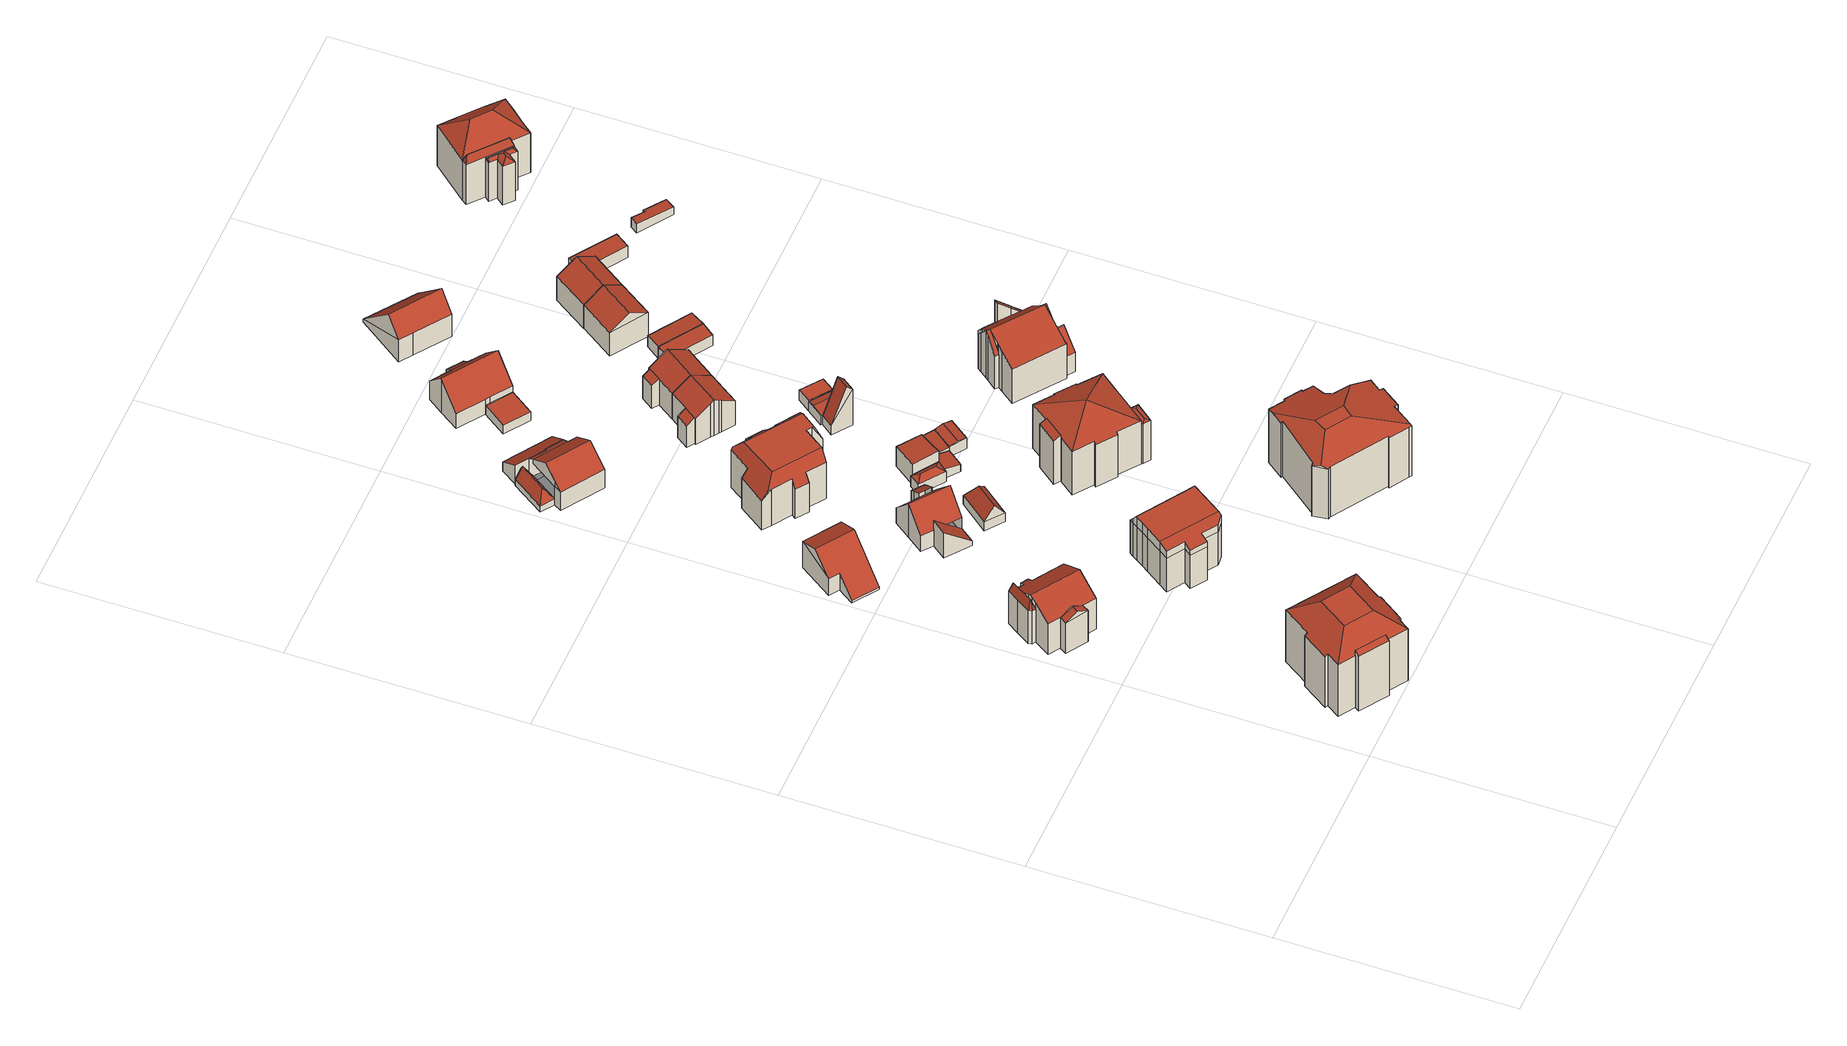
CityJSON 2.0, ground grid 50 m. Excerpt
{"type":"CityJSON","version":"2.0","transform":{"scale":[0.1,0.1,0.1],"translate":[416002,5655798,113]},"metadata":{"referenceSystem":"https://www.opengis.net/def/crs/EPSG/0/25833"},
"CityObjects":{
"building1":{"type":"Building","attributes":{"Gemeindeschluessel":14612000,"Geometrietyp2DReferenz":"3000","function":"31001_9998","roofType":"9999"},"children":["building1-1","building1-2"]},
"building1-1":{"type":"BuildingPart","attributes":{"Dachtyp_tdc":"tdcCutTentRoof","Dachneigung":37.67,"QualitaetDacherkennung":61,"Geometrietyp2DReferenz":"3000","measuredHeight":17.99,"roofType":"9999"},"parents":["building1"],"geometry":[{"type":"MultiSurface","lod":"2","boundaries":[[[0,1,2,3]],[[1,4,5,2]],[[4,6,7,5]],[[8,9,10,11]],[[9,12,13,10]],[[12,14,15,13]],[[14,16,17,15]],[[16,18,19,17]],[[18,20,21,19]],[[20,22,23,21]],[[22,24,25,23]],[[24,26,27,25]],[[26,0,3,27]],[[9,8,6,4,28,29]],[[20,18,16,14,12,9,29,30]],[[22,20,30,31]],[[4,1,0,26,24,22,31,28]],[[31,30,29,28]],[[3,2,5,7,11,10,13,15,17,19,21,23,25,27]]],"semantics":{"surfaces":[{"type":"WallSurface"},{"type":"RoofSurface"},{"type":"GroundSurface"}],"values":[0,0,0,0,0,0,0,0,0,0,0,0,0,1,1,1,1,1,2]}}]},
"building1-2":{"type":"BuildingPart","attributes":{"Dachtyp_tdc":"tdcPolyFlatRoof","Dachneigung":32.11,"QualitaetDacherkennung":43,"Geometrietyp2DReferenz":"3000","measuredHeight":15.78,"roofType":"2100"},"parents":["building1"],"geometry":[{"type":"MultiSurface","lod":"2","boundaries":[[[32,7,6]],[[32,33,34,7]],[[33,35,36,34]],[[35,37,11,36]],[[37,8,11]],[[37,35,33,32]],[[7,34,36,11]]],"semantics":{"surfaces":[{"type":"WallSurface"},{"type":"RoofSurface"},{"type":"GroundSurface"}],"values":[0,0,0,0,0,1,2]}}]},
"building2":{"type":"Building","attributes":{"Gemeindeschluessel":14612000,"Geometrietyp2DReferenz":"3000","function":"31001_9998","roofType":"9999"},"children":["building2-1","building2-2","building2-3"]},
"building2-1":{"type":"BuildingPart","attributes":{"Dachtyp_tdc":"tdcGableRoof","Dachneigung":30.63,"QualitaetDacherkennung":50,"Geometrietyp2DReferenz":"3000","measuredHeight":10,"roofType":"3100"},"parents":["building2"],"geometry":[{"type":"MultiSurface","lod":"2","boundaries":[[[38,39,40,41,42]],[[39,43,44,40]],[[43,45,46,44]],[[43,39,47]],[[38,48,45,49]],[[39,38,49,47]],[[45,43,47,49]],[[41,40,44,46]]],"semantics":{"surfaces":[{"type":"WallSurface"},{"type":"RoofSurface"},{"type":"GroundSurface"}],"values":[0,0,0,0,0,1,1,2]}}]},
"building2-2":{"type":"BuildingPart","attributes":{"Dachtyp_tdc":"tdcGableRoof","Dachneigung":29.8,"QualitaetDacherkennung":77,"Geometrietyp2DReferenz":"3000","measuredHeight":11.65,"roofType":"3100"},"parents":["building2"],"geometry":[{"type":"MultiSurface","lod":"2","boundaries":[[[50,51,52,46,45]],[[51,53,54,52]],[[53,55,56,57,54]],[[58,59,60,61]],[[59,62,63,60]],[[62,64,65,63]],[[64,66,67,65]],[[66,68,69,67]],[[68,70,71,69]],[[70,72,73,71]],[[72,74,75,73]],[[74,42,41,75]],[[72,70,68,66,64,62,59,58,76,77]],[[77,55,53,51,50,48,42,74,72]],[[46,52,54,57,78,61,60,63,65,67,69,71,73,75,41]]],"semantics":{"surfaces":[{"type":"WallSurface"},{"type":"RoofSurface"},{"type":"GroundSurface"}],"values":[0,0,0,0,0,0,0,0,0,0,0,0,1,1,2]}}]},
"building2-3":{"type":"BuildingPart","attributes":{"Dachtyp_tdc":"tdcFreeFormRoof","Dachneigung":74.53,"QualitaetDacherkennung":19,"Geometrietyp2DReferenz":"3000","measuredHeight":11.59,"roofType":"5000"},"parents":["building2"],"geometry":[{"type":"MultiSurface","lod":"2","boundaries":[[[79,80,81,82]],[[80,83,84,81]],[[83,85,58,61,84]],[[56,86,87,57]],[[86,79,82,87]],[[85,83,88]],[[83,80,79,89,88]],[[79,86,90,89]],[[86,56,90]],[[56,91,76,85,88,89,90]],[[82,81,84,61,78,57,87]]],"semantics":{"surfaces":[{"type":"WallSurface"},{"type":"RoofSurface"},{"type":"GroundSurface"}],"values":[0,0,0,0,0,1,1,1,1,1,2]}}]},
"building3":{"type":"Building","attributes":{"Dachtyp_tdc":"tdcFreeFormRoof","Gemeindeschluessel":14612000,"Dachneigung":45.69,"QualitaetDacherkennung":46,"Geometrietyp2DReferenz":"3000","measuredHeight":9.1,"function":"31001_9998","roofType":"5000"},"geometry":[{"type":"Solid","lod":"2","boundaries":[[[[92,93,94,95]],[[93,96,97,94]],[[96,98,99,97]],[[98,100,101,99]],[[100,102,103,101]],[[102,92,95,103]],[[104,96,93,92,102,105]],[[105,100,98,104]],[[102,100,105]],[[98,96,104]],[[95,94,97,99,101,103]]]],"semantics":{"surfaces":[{"type":"WallSurface"},{"type":"RoofSurface"},{"type":"GroundSurface"}],"values":[[0,0,0,0,0,0,1,1,0,0,2]]}}]},
"building4":{"type":"Building","attributes":{"Dachtyp_tdc":"tdcFreeFormRoof","Gemeindeschluessel":14612000,"Dachneigung":0.844,"QualitaetDacherkennung":41,"Geometrietyp2DReferenz":"3000","measuredHeight":12.04,"function":"31001_9998","roofType":"5000"},"geometry":[{"type":"Solid","lod":"2","boundaries":[[[[106,107,108,109]],[[107,110,111,108]],[[110,112,113,111]],[[112,114,115,113]],[[114,116,117,115]],[[116,118,119,117]],[[118,120,121,119]],[[120,122,123,121]],[[122,124,125,123]],[[124,126,127,125]],[[126,128,129,127]],[[128,130,131,129]],[[130,132,133,131]],[[132,106,109,133]],[[116,134,135,136,118]],[[137,138,139,140,141,142,143,144,145]],[[135,146,147,148,143,142,136]],[[106,143,148,107]],[[107,148,147,110]],[[110,147,146,112]],[[112,146,135,134,114]],[[128,137,145,130]],[[130,145,144,132]],[[132,144,143,106]],[[120,141,140,122]],[[118,136,142,141,120]],[[122,140,139,124]],[[124,139,138,126]],[[126,138,137,128]],[[114,134,116]],[[109,108,111,113,115,117,119,121,123,125,127,129,131,133]]]],"semantics":{"surfaces":[{"type":"WallSurface"},{"type":"RoofSurface"},{"type":"GroundSurface"}],"values":[[0,0,0,0,0,0,0,0,0,0,0,0,0,0,1,1,1,0,0,0,0,0,0,0,0,0,0,0,0,0,2]]}}]},
"building5":{"type":"Building","attributes":{"Gemeindeschluessel":14612000,"Geometrietyp2DReferenz":"3000","function":"31001_9998","roofType":"9999"},"children":["building5-1","building5-2","building5-3"]},
"building5-1":{"type":"BuildingPart","attributes":{"Dachtyp_tdc":"tdcGableRoof","Dachneigung":48.78,"QualitaetDacherkennung":62,"Geometrietyp2DReferenz":"3000","measuredHeight":9.17,"roofType":"3100"},"parents":["building5"],"geometry":[{"type":"MultiSurface","lod":"2","boundaries":[[[149,150,151,152]],[[153,154,155,156,157,158,159,160]],[[160,150,149,161,162,153]],[[151,163,164,165,166,167,168,169,170,171,152]],[[153,162,172,171,170]],[[150,160,163,151]],[[160,159,164,163]],[[159,158,165,164]],[[158,157,166,165]],[[156,155,168,167]],[[155,154,169,168]],[[154,153,170,169]]],"semantics":{"surfaces":[{"type":"WallSurface"},{"type":"RoofSurface"},{"type":"GroundSurface"}],"values":[0,1,1,2,0,0,0,0,0,0,0,0]}}]},
"building5-2":{"type":"BuildingPart","attributes":{"Dachtyp_tdc":"tdcPolyFlatRoof","Dachneigung":42.98,"QualitaetDacherkennung":36,"Geometrietyp2DReferenz":"3000","measuredHeight":7.03,"roofType":"2100"},"parents":["building5"],"geometry":[{"type":"MultiSurface","lod":"2","boundaries":[[[172,173,174,171]],[[173,175,176,174]],[[175,177,149,152,176]],[[177,175,173,172,161]],[[171,174,176,152]]],"semantics":{"surfaces":[{"type":"WallSurface"},{"type":"RoofSurface"},{"type":"GroundSurface"}],"values":[0,0,0,1,2]}}]},
"building5-3":{"type":"BuildingPart","attributes":{"Dachtyp_tdc":"tdcPolyFlatRoof","Dachneigung":32.78,"QualitaetDacherkennung":66,"Geometrietyp2DReferenz":"3000","measuredHeight":5.32,"roofType":"2100"},"parents":["building5"],"geometry":[{"type":"MultiSurface","lod":"2","boundaries":[[[178,179,156,167,168]],[[180,166,157]],[[180,181,182,166]],[[181,183,184,182]],[[183,185,186,184]],[[185,178,168,186]],[[185,183,181,180,179,178]],[[168,167,166,182,184,186]]],"semantics":{"surfaces":[{"type":"WallSurface"},{"type":"RoofSurface"},{"type":"GroundSurface"}],"values":[0,0,0,0,0,0,1,2]}}]},
"building6":{"type":"Building","attributes":{"Dachtyp_tdc":"tdcFreeFormRoof","Gemeindeschluessel":14612000,"Dachneigung":55.66,"QualitaetDacherkennung":7,"Geometrietyp2DReferenz":"3000","measuredHeight":5.73,"function":"31001_9998","roofType":"5000"},"geometry":[{"type":"Solid","lod":"2","boundaries":[[[[187,188,189,190]],[[188,191,192,189]],[[191,193,194,192]],[[193,187,190,194]],[[195,196,193,191]],[[195,191,188]],[[196,195,188,187]],[[196,187,193]],[[190,189,192,194]]]],"semantics":{"surfaces":[{"type":"WallSurface"},{"type":"RoofSurface"},{"type":"GroundSurface"}],"values":[[0,0,0,0,1,1,1,0,2]]}}]},
"building7":{"type":"Building","attributes":{"Gemeindeschluessel":14612000,"Geometrietyp2DReferenz":"3000","function":"31001_9998","roofType":"9999"},"children":["building7-1","building7-2","building7-3"]},
"building7-1":{"type":"BuildingPart","attributes":{"Dachtyp_tdc":"tdcGableRoof","Dachneigung":39.82,"QualitaetDacherkennung":71,"Geometrietyp2DReferenz":"3000","measuredHeight":9,"roofType":"3100"},"parents":["building7"],"geometry":[{"type":"MultiSurface","lod":"2","boundaries":[[[197,198,199,200]],[[198,201,202,199]],[[201,203,204,202]],[[201,205,206,207,203]],[[208,209,206,205,210]],[[197,208,210,198]],[[203,211,212,213,204]],[[198,210,205,201]],[[211,207,206,209,214]],[[203,207,211]],[[204,213,215,200,199,202]]],"semantics":{"surfaces":[{"type":"WallSurface"},{"type":"RoofSurface"},{"type":"GroundSurface"}],"values":[0,0,0,1,1,0,0,0,0,0,2]}}]},
"building7-2":{"type":"BuildingPart","attributes":{"Dachtyp_tdc":"tdcPolyFlatRoof","Dachneigung":31.74,"QualitaetDacherkennung":54,"Geometrietyp2DReferenz":"3000","measuredHeight":6.19,"roofType":"2100"},"parents":["building7"],"geometry":[{"type":"MultiSurface","lod":"2","boundaries":[[[216,217,218,219,220]],[[217,221,222,218]],[[221,223,224,222]],[[223,208,197,200,224]],[[223,221,217,216,209,208]],[[200,215,219,218,222,224]]],"semantics":{"surfaces":[{"type":"WallSurface"},{"type":"RoofSurface"},{"type":"GroundSurface"}],"values":[0,0,0,0,1,2]}}]},
"building7-3":{"type":"BuildingPart","attributes":{"Dachtyp_tdc":"tdcFreeFormRoof","Dachneigung":59.29,"QualitaetDacherkennung":15,"Geometrietyp2DReferenz":"3000","measuredHeight":4.3,"roofType":"5000"},"parents":["building7"],"geometry":[{"type":"MultiSurface","lod":"2","boundaries":[[[212,225,226,213]],[[225,227,228,226]],[[227,220,219,228]],[[229,220,227]],[[230,229,227,225]],[[230,225,212]],[[229,230,212,231,220]],[[213,226,228,219,215]]],"semantics":{"surfaces":[{"type":"WallSurface"},{"type":"RoofSurface"},{"type":"GroundSurface"}],"values":[0,0,0,0,1,1,1,2]}}]},
"building8":{"type":"Building","attributes":{"Dachtyp_tdc":"tdcFreeFormRoof","Gemeindeschluessel":14612000,"Dachneigung":0.263,"QualitaetDacherkennung":45,"Geometrietyp2DReferenz":"3000","measuredHeight":12.8,"function":"31001_9998","roofType":"5000"},"geometry":[{"type":"Solid","lod":"2","boundaries":[[[[232,233,234,235]],[[233,236,237,234]],[[236,238,239,237]],[[238,240,241,239]],[[240,242,243,241]],[[242,244,245,243]],[[244,246,247,245]],[[246,248,249,247]],[[248,250,251,249]],[[250,252,253,251]],[[252,254,255,253]],[[254,256,257,255]],[[256,258,259,257]],[[258,260,261,259]],[[260,262,263,261]],[[262,264,265,263]],[[264,266,267,265]],[[266,268,269,267]],[[268,270,271,269]],[[270,272,273,271]],[[272,274,275,273]],[[274,232,235,275]],[[276,277,252,250,248,246,244,242,240,278,279]],[[254,277,276,280,256]],[[268,266,264,281,282,283,274,272,270]],[[279,278,238,236,233,232,283,282]],[[258,280,276,279,282,281,262,260]],[[254,252,277]],[[258,256,280]],[[240,238,278]],[[264,262,281]],[[232,274,283]],[[235,234,237,239,241,243,245,247,249,251,253,255,257,259,261,263,265,267,269,271,273,275]]]],"semantics":{"surfaces":[{"type":"WallSurface"},{"type":"RoofSurface"},{"type":"GroundSurface"}],"values":[[0,0,0,0,0,0,0,0,0,0,0,0,0,0,0,0,0,0,0,0,0,0,1,1,1,1,1,0,0,0,0,0,2]]}}]},
"building9":{"type":"Building","attributes":{"Dachtyp_tdc":"tdcPolyFlatRoof","Gemeindeschluessel":14612000,"Dachneigung":32.17,"QualitaetDacherkennung":78,"Geometrietyp2DReferenz":"3000","measuredHeight":5.13,"function":"31001_9998","roofType":"2100"},"geometry":[{"type":"Solid","lod":"2","boundaries":[[[[216,284,285,286]],[[284,287,288,285]],[[287,289,290,288]],[[289,223,291,290]],[[223,221,292,291]],[[221,217,293,292]],[[217,216,286,293]],[[217,221,223,289,287,284,216]],[[286,285,288,290,291,292,293]]]],"semantics":{"surfaces":[{"type":"WallSurface"},{"type":"RoofSurface"},{"type":"GroundSurface"}],"values":[[0,0,0,0,0,0,0,1,2]]}}]},
"building10":{"type":"Building","attributes":{"Dachtyp_tdc":"tdcFreeFormRoof","Gemeindeschluessel":14612000,"Dachneigung":33.15,"QualitaetDacherkennung":15,"Geometrietyp2DReferenz":"3000","measuredHeight":3.85,"function":"31001_9998","roofType":"5000"},"geometry":[{"type":"Solid","lod":"2","boundaries":[[[[294,295,296,297]],[[295,298,299,296]],[[298,300,301,299]],[[300,302,303,301]],[[302,304,305,303]],[[304,294,297,305]],[[302,300,298,306]],[[307,308,306,298,295]],[[307,295,294]],[[308,307,294,304]],[[306,308,304,302]],[[297,296,299,301,303,305]]]],"semantics":{"surfaces":[{"type":"WallSurface"},{"type":"RoofSurface"},{"type":"GroundSurface"}],"values":[[0,0,0,0,0,0,1,1,1,1,1,2]]}}]},
"building11":{"type":"Building","attributes":{"Dachtyp_tdc":"tdcPolyFlatRoof","Gemeindeschluessel":14612000,"Dachneigung":3.02,"QualitaetDacherkennung":71,"Geometrietyp2DReferenz":"3000","measuredHeight":5.72,"function":"31001_9998","roofType":"2100"},"geometry":[{"type":"Solid","lod":"2","boundaries":[[[[309,310,311,312]],[[310,313,314,311]],[[313,315,316,314]],[[315,317,318,316]],[[317,319,320,318]],[[319,309,312,320]],[[319,317,315,313,310,309]],[[312,311,314,316,318,320]]]],"semantics":{"surfaces":[{"type":"WallSurface"},{"type":"RoofSurface"},{"type":"GroundSurface"}],"values":[[0,0,0,0,0,0,1,2]]}}]},
"building12":{"type":"Building","attributes":{"Dachtyp_tdc":"tdcPolyFlatRoof","Gemeindeschluessel":14612000,"Dachneigung":10.49,"QualitaetDacherkennung":56,"Geometrietyp2DReferenz":"3000","measuredHeight":2.63,"function":"31001_9998","roofType":"2100"},"geometry":[{"type":"Solid","lod":"2","boundaries":[[[[321,322,323,324]],[[322,325,326,323]],[[325,327,328,326]],[[327,329,330,328]],[[329,321,324,330]],[[329,327,325,322,321]],[[324,323,326,328,330]]]],"semantics":{"surfaces":[{"type":"WallSurface"},{"type":"RoofSurface"},{"type":"GroundSurface"}],"values":[[0,0,0,0,0,1,2]]}}]},
"building13":{"type":"Building","attributes":{"Dachtyp_tdc":"tdcPolyFlatRoof","Gemeindeschluessel":14612000,"Dachneigung":3.98,"QualitaetDacherkennung":74,"Geometrietyp2DReferenz":"3000","measuredHeight":2.63,"function":"31001_9998","roofType":"2100"},"geometry":[{"type":"Solid","lod":"2","boundaries":[[[[331,332,333,334]],[[332,335,336,333]],[[335,337,338,336]],[[337,339,340,338]],[[339,341,342,340]],[[341,343,344,342]],[[343,331,334,344]],[[343,341,339,337,335,332,331]],[[334,333,336,338,340,342,344]]]],"semantics":{"surfaces":[{"type":"WallSurface"},{"type":"RoofSurface"},{"type":"GroundSurface"}],"values":[[0,0,0,0,0,0,0,1,2]]}}]},
"building14":{"type":"Building","attributes":{"Gemeindeschluessel":14612000,"Dachtyp_tdc":"tdcFreeFormRoof","Dachneigung":15.83,"QualitaetDacherkennung":29,"Geometrietyp2DReferenz":"3000","measuredHeight":17.44,"function":"31001_9998","roofType":"5000"},"geometry":[{"type":"Solid","lod":"2","boundaries":[[[[345,346,347,348]],[[346,349,350,347]],[[349,351,352,350]],[[351,353,354,352]],[[353,355,356,354]],[[355,357,358,356]],[[357,359,360,358]],[[359,361,362,360]],[[361,363,364,362]],[[363,365,366,364]],[[365,367,368,366]],[[367,369,370,368]],[[369,371,372,370]],[[371,373,374,372]],[[373,375,376,374]],[[375,377,378,376]],[[377,379,380,378]],[[379,381,382,380]],[[381,383,384,382]],[[383,385,386,384]],[[385,387,388,386]],[[387,389,390,388]],[[389,345,348,390]],[[391,392,367,365,363,361,359,357,355,353,393,394]],[[371,369,392,391,395,396,377,375,373]],[[381,379,396,395,397,398,389,387,385,383]],[[394,393,351,349,346,345,398,397]],[[395,391,394,397]],[[345,389,398]],[[353,351,393]],[[369,367,392]],[[379,377,396]],[[348,347,350,352,354,356,358,360,362,364,366,368,370,372,374,376,378,380,382,384,386,388,390]]]],"semantics":{"surfaces":[{"type":"WallSurface"},{"type":"RoofSurface"},{"type":"GroundSurface"}],"values":[[0,0,0,0,0,0,0,0,0,0,0,0,0,0,0,0,0,0,0,0,0,0,0,1,1,1,1,1,0,0,0,0,2]]}}]},
"building15":{"type":"Building","attributes":{"Gemeindeschluessel":14612000,"Geometrietyp2DReferenz":"3000","function":"31001_9998","roofType":"9999"},"children":["building15-1","building15-2","building15-3"]},
"building15-1":{"type":"BuildingPart","attributes":{"Dachtyp_tdc":"tdcTentRoof","Dachneigung":25.86,"QualitaetDacherkennung":74,"Geometrietyp2DReferenz":"3000","measuredHeight":15.49,"roofType":"3500"},"parents":["building15"],"geometry":[{"type":"MultiSurface","lod":"2","boundaries":[[[399,400,401,402]],[[400,403,404,401]],[[403,405,406,404]],[[405,407,408,406]],[[407,409,410,408]],[[409,411,412,410]],[[411,413,414,415,412]],[[416,417,418,419,420]],[[417,421,422,418]],[[421,423,424,422]],[[423,425,426,424]],[[425,427,428,426]],[[427,429,430,428]],[[429,431,432,430]],[[411,409,407,405,403,400,433]],[[416,413,411,433]],[[427,425,423,421,417,416,433]],[[400,399,431,429,427,433]],[[402,401,404,406,408,410,412,415,434,419,418,422,424,426,428,430,432]]],"semantics":{"surfaces":[{"type":"WallSurface"},{"type":"RoofSurface"},{"type":"GroundSurface"}],"values":[0,0,0,0,0,0,0,0,0,0,0,0,0,0,1,1,1,1,2]}}]},
"building15-2":{"type":"BuildingPart","attributes":{"Dachtyp_tdc":"tdcFreeFormRoof","Dachneigung":15.89,"QualitaetDacherkennung":29,"Geometrietyp2DReferenz":"3000","measuredHeight":11.3,"roofType":"5000"},"parents":["building15"],"geometry":[{"type":"MultiSurface","lod":"2","boundaries":[[[414,435,436,415]],[[435,437,438,436]],[[437,439,440,438]],[[439,441,442,440]],[[441,443,444,442]],[[443,420,419,444]],[[443,441,445]],[[441,439,446,445]],[[439,437,446]],[[437,435,414,447]],[[437,447,420,443,445,446]],[[415,436,438,440,442,444,419,434]]],"semantics":{"surfaces":[{"type":"WallSurface"},{"type":"RoofSurface"},{"type":"GroundSurface"}],"values":[0,0,0,0,0,0,1,1,1,1,1,2]}}]},
"building15-3":{"type":"BuildingPart","attributes":{"Dachtyp_tdc":"tdcPolyFlatRoof","Dachneigung":26.62,"QualitaetDacherkennung":45,"Geometrietyp2DReferenz":"3000","measuredHeight":12.8,"roofType":"2100"},"parents":["building15"],"geometry":[{"type":"MultiSurface","lod":"2","boundaries":[[[448,449,402,450]],[[449,399,402]],[[451,452,453,432,431]],[[452,448,450,453]],[[452,451,449,448]],[[450,402,432,453]]],"semantics":{"surfaces":[{"type":"WallSurface"},{"type":"RoofSurface"},{"type":"GroundSurface"}],"values":[0,0,0,0,1,2]}}]},
"building16":{"type":"Building","attributes":{"Dachtyp_tdc":"tdcPolyFlatRoof","Gemeindeschluessel":14612000,"Dachneigung":0,"QualitaetDacherkennung":39,"Geometrietyp2DReferenz":"3000","measuredHeight":2.33,"function":"31001_9998","roofType":"1000"},"geometry":[{"type":"Solid","lod":"2","boundaries":[[[[454,455,456,457]],[[455,458,459,456]],[[458,460,461,459]],[[460,462,463,461]],[[462,454,457,463]],[[462,460,458,455,454]],[[457,456,459,461,463]]]],"semantics":{"surfaces":[{"type":"WallSurface"},{"type":"RoofSurface"},{"type":"GroundSurface"}],"values":[[0,0,0,0,0,1,2]]}}]},
"building17":{"type":"Building","attributes":{"Dachtyp_tdc":"tdcFreeFormRoof","Gemeindeschluessel":14612000,"Dachneigung":12.07,"QualitaetDacherkennung":80,"Geometrietyp2DReferenz":"3000","measuredHeight":3.21,"function":"31001_9998","roofType":"5000"},"geometry":[{"type":"Solid","lod":"2","boundaries":[[[[464,465,466,467]],[[465,468,344,466]],[[468,469,342,344]],[[469,470,340,342]],[[470,464,467,340]],[[465,464,471,472]],[[471,470,469,468,472]],[[468,465,472]],[[464,470,471]],[[467,466,344,342,340]]]],"semantics":{"surfaces":[{"type":"WallSurface"},{"type":"RoofSurface"},{"type":"GroundSurface"}],"values":[[0,0,0,0,0,1,1,0,0,2]]}}]},
"building18":{"type":"Building","attributes":{"Gemeindeschluessel":14612000,"Geometrietyp2DReferenz":"3000","function":"31001_9998","roofType":"9999"},"children":["building18-1","building18-2"]},
"building18-1":{"type":"BuildingPart","attributes":{"Dachtyp_tdc":"tdcGableRoof","Dachneigung":32.43,"QualitaetDacherkennung":74,"Geometrietyp2DReferenz":"3000","measuredHeight":9.81,"roofType":"3100"},"parents":["building18"],"geometry":[{"type":"MultiSurface","lod":"2","boundaries":[[[473,474,475,476]],[[474,477,478,475]],[[477,479,480,478]],[[479,481,482,480]],[[483,484,485,486]],[[481,483,486,482]],[[484,487,488,485]],[[487,489,490,488]],[[489,491,492,490]],[[491,493,494,492]],[[487,484,483,481,479,477]],[[477,474,473,493,491,489,487]],[[494,476,475,478,480,482,486,485,488,490,492]]],"semantics":{"surfaces":[{"type":"WallSurface"},{"type":"RoofSurface"},{"type":"GroundSurface"}],"values":[0,0,0,0,0,0,0,0,0,0,1,1,2]}}]},
"building18-2":{"type":"BuildingPart","attributes":{"Dachtyp_tdc":"tdcPolyFlatRoof","Dachneigung":33.68,"QualitaetDacherkennung":36,"Geometrietyp2DReferenz":"3000","measuredHeight":7.14,"roofType":"2100"},"parents":["building18"],"geometry":[{"type":"MultiSurface","lod":"2","boundaries":[[[495,496,494,493]],[[495,497,498,496]],[[497,473,476,498]],[[473,497,495,493]],[[494,496,498,476]]],"semantics":{"surfaces":[{"type":"WallSurface"},{"type":"RoofSurface"},{"type":"GroundSurface"}],"values":[0,0,0,1,2]}}]},
"building19":{"type":"Building","attributes":{"Dachtyp_tdc":"tdcGableRoof","Gemeindeschluessel":14612000,"Dachneigung":69.19,"QualitaetDacherkennung":5,"Geometrietyp2DReferenz":"3000","measuredHeight":11.4,"function":"31001_9998","roofType":"3100"},"geometry":[{"type":"Solid","lod":"2","boundaries":[[[[499,500,501,502]],[[500,503,504,501]],[[503,505,506,504]],[[505,499,502,506]],[[503,500,507]],[[499,505,508]],[[500,499,508,507]],[[505,503,507,508]],[[502,501,504,506]]]],"semantics":{"surfaces":[{"type":"WallSurface"},{"type":"RoofSurface"},{"type":"GroundSurface"}],"values":[[0,0,0,0,0,0,1,1,2]]}}]},
"building20":{"type":"Building","attributes":{"Gemeindeschluessel":14612000,"Geometrietyp2DReferenz":"3000","function":"31001_9998","roofType":"9999"},"children":["building20-1","building20-2"]},
"building20-1":{"type":"BuildingPart","attributes":{"Dachtyp_tdc":"tdcPolyFlatRoof","Dachneigung":39.16,"QualitaetDacherkennung":31,"Geometrietyp2DReferenz":"3000","measuredHeight":5.04,"roofType":"2100"},"parents":["building20"],"geometry":[{"type":"MultiSurface","lod":"2","boundaries":[[[509,510,511,512]],[[510,513,514,511]],[[513,515,516,514]],[[515,513,510,509]],[[512,511,514,516]]],"semantics":{"surfaces":[{"type":"WallSurface"},{"type":"RoofSurface"},{"type":"GroundSurface"}],"values":[0,0,0,1,2]}}]},
"building20-2":{"type":"BuildingPart","attributes":{"Dachtyp_tdc":"tdcGableRoof","Dachneigung":47.38,"QualitaetDacherkennung":80,"Geometrietyp2DReferenz":"3000","measuredHeight":9.39,"roofType":"3100"},"parents":["building20"],"geometry":[{"type":"MultiSurface","lod":"2","boundaries":[[[517,518,519,520]],[[518,521,512,519]],[[521,509,512]],[[515,522,523,516]],[[522,524,525,523]],[[524,526,527,525]],[[526,528,529,527]],[[528,530,531,529]],[[524,522,515,509,521,518,517]],[[517,532,530,528,526,524]],[[531,533,520,519,512,516,523,525,527,529]],[[530,532,533,531]],[[532,517,520,533]]],"semantics":{"surfaces":[{"type":"WallSurface"},{"type":"RoofSurface"},{"type":"GroundSurface"}],"values":[0,0,0,0,0,0,0,0,1,1,2,0,0]}}]},
"building21":{"type":"Building","attributes":{"Dachtyp_tdc":"tdcFreeFormRoof","Gemeindeschluessel":14612000,"Dachneigung":10.96,"QualitaetDacherkennung":30,"Geometrietyp2DReferenz":"3000","measuredHeight":3.16,"function":"31001_9998","roofType":"5000"},"geometry":[{"type":"Solid","lod":"2","boundaries":[[[[534,535,536,537]],[[535,538,539,536]],[[538,540,541,539]],[[540,542,543,541]],[[542,544,545,543]],[[544,534,537,545]],[[546,538,535,547]],[[542,540,546,547,534,544]],[[540,538,546]],[[535,534,547]],[[537,536,539,541,543,545]]]],"semantics":{"surfaces":[{"type":"WallSurface"},{"type":"RoofSurface"},{"type":"GroundSurface"}],"values":[[0,0,0,0,0,0,1,1,0,0,2]]}}]},
"building22":{"type":"Building","attributes":{"Gemeindeschluessel":14612000,"Geometrietyp2DReferenz":"3000","function":"31001_9998","roofType":"9999"},"children":["building22-1","building22-2"]},
"building22-1":{"type":"BuildingPart","attributes":{"Dachtyp_tdc":"tdcGableRoof","Dachneigung":32.5,"QualitaetDacherkennung":80,"Geometrietyp2DReferenz":"3000","measuredHeight":9.79,"roofType":"3100"},"parents":["building22"],"geometry":[{"type":"MultiSurface","lod":"2","boundaries":[[[477,474,475,478]],[[474,548,549,475]],[[550,551,552,553]],[[551,554,555,552]],[[554,556,557,555]],[[556,558,480,557]],[[558,477,478,480]],[[554,551,550,548,474,477]],[[477,558,556,554]],[[478,475,549,553,552,555,557,480]]],"semantics":{"surfaces":[{"type":"WallSurface"},{"type":"RoofSurface"},{"type":"GroundSurface"}],"values":[0,0,0,0,0,0,0,1,1,2]}}]},
"building22-2":{"type":"BuildingPart","attributes":{"Dachtyp_tdc":"tdcPolyFlatRoof","Dachneigung":31.96,"QualitaetDacherkennung":49,"Geometrietyp2DReferenz":"3000","measuredHeight":7.19,"roofType":"2100"},"parents":["building22"],"geometry":[{"type":"MultiSurface","lod":"2","boundaries":[[[559,560,561,549,548]],[[560,562,563,561]],[[562,564,553,563]],[[564,550,553]],[[564,562,560,559]],[[549,561,563,553]]],"semantics":{"surfaces":[{"type":"WallSurface"},{"type":"RoofSurface"},{"type":"GroundSurface"}],"values":[0,0,0,0,1,2]}}]},
"building23":{"type":"Building","attributes":{"Dachtyp_tdc":"tdcPolyFlatRoof","Gemeindeschluessel":14612000,"Dachneigung":2.69,"QualitaetDacherkennung":54,"Geometrietyp2DReferenz":"3000","measuredHeight":2.95,"function":"31001_9998","roofType":"2100"},"geometry":[{"type":"Solid","lod":"2","boundaries":[[[[565,566,567,536]],[[566,568,569,567]],[[568,570,539,569]],[[570,565,536,539]],[[570,568,566,565]],[[536,567,569,539]]]],"semantics":{"surfaces":[{"type":"WallSurface"},{"type":"RoofSurface"},{"type":"GroundSurface"}],"values":[[0,0,0,0,1,2]]}}]},
"building24":{"type":"Building","attributes":{"Dachtyp_tdc":"tdcPolyFlatRoof","Gemeindeschluessel":14612000,"Dachneigung":7.26,"QualitaetDacherkennung":67,"Geometrietyp2DReferenz":"3000","measuredHeight":3.32,"function":"31001_9998","roofType":"2100"},"geometry":[{"type":"Solid","lod":"2","boundaries":[[[[571,572,573,574]],[[572,575,576,573]],[[575,577,578,576]],[[577,571,574,578]],[[577,575,572,571]],[[574,573,576,578]]]],"semantics":{"surfaces":[{"type":"WallSurface"},{"type":"RoofSurface"},{"type":"GroundSurface"}],"values":[[0,0,0,0,1,2]]}}]},
"building25":{"type":"Building","attributes":{"Dachtyp_tdc":"tdcFreeFormRoof","Gemeindeschluessel":14612000,"Dachneigung":46.99,"QualitaetDacherkennung":50,"Geometrietyp2DReferenz":"3000","measuredHeight":10.02,"function":"31001_9998","roofType":"5000"},"geometry":[{"type":"Solid","lod":"2","boundaries":[[[[579,580,581,582]],[[580,583,584,581]],[[583,585,586,584]],[[585,587,588,586]],[[587,589,590,588]],[[589,579,582,590]],[[583,580,591,592,585]],[[579,589,587,592,591]],[[580,579,591]],[[587,585,592]],[[582,581,584,586,588,590]]]],"semantics":{"surfaces":[{"type":"WallSurface"},{"type":"RoofSurface"},{"type":"GroundSurface"}],"values":[[0,0,0,0,0,0,1,1,0,0,2]]}}]},
"building26":{"type":"Building","attributes":{"Gemeindeschluessel":14612000,"Geometrietyp2DReferenz":"3000","function":"31001_9998","roofType":"9999"},"children":["building26-1","building26-2","building26-3","building26-4"]},
"building26-1":{"type":"BuildingPart","attributes":{"Dachtyp_tdc":"tdcGableRoof","Dachneigung":24.55,"QualitaetDacherkennung":19,"Geometrietyp2DReferenz":"3000","measuredHeight":13.04,"roofType":"3100"},"parents":["building26"],"geometry":[{"type":"MultiSurface","lod":"2","boundaries":[[[593,594,595,596]],[[597,598,599,600,601]],[[598,602,603,599]],[[602,604,605,603]],[[604,606,607,608,605]],[[609,610,611,612,613]],[[610,593,596,611]],[[614,615,606,604,602,598,597,616]],[[616,617,618,619,620,621,594,593,610,609,622,623,614]],[[596,595,624,625,626,600,599,603,605,608,627,628,612,611]]],"semantics":{"surfaces":[{"type":"WallSurface"},{"type":"RoofSurface"},{"type":"GroundSurface"}],"values":[0,0,0,0,0,0,0,1,1,2]}}]},
"building26-2":{"type":"BuildingPart","attributes":{"Dachtyp_tdc":"tdcGableRoof","Dachneigung":51.85,"QualitaetDacherkennung":36,"Geometrietyp2DReferenz":"3000","measuredHeight":13.08,"roofType":"3100"},"parents":["building26"],"geometry":[{"type":"MultiSurface","lod":"2","boundaries":[[[607,629,630,608]],[[629,631,632,630]],[[631,633,634,632]],[[633,635,636,634]],[[635,637,638,636]],[[637,613,612,638]],[[633,631,629,607,639,614]],[[614,622,613,637,635,633]],[[612,628,627,608,630,632,634,636,638]]],"semantics":{"surfaces":[{"type":"WallSurface"},{"type":"RoofSurface"},{"type":"GroundSurface"}],"values":[0,0,0,0,0,0,1,1,2]}}]},
"building26-3":{"type":"BuildingPart","attributes":{"Dachtyp_tdc":"tdcPolyFlatRoof","Dachneigung":45.49,"QualitaetDacherkennung":14,"Geometrietyp2DReferenz":"3000","measuredHeight":14,"roofType":"2100"},"parents":["building26"],"geometry":[{"type":"MultiSurface","lod":"2","boundaries":[[[640,641,642,595,594]],[[641,643,644,642]],[[643,645,646,644]],[[645,647,648,646]],[[647,649,624,648]],[[647,645,643,641,640,621,649]],[[595,642,644,646,648,624]]],"semantics":{"surfaces":[{"type":"WallSurface"},{"type":"RoofSurface"},{"type":"GroundSurface"}],"values":[0,0,0,0,0,1,2]}}]},
"building26-4":{"type":"BuildingPart","attributes":{"Dachtyp_tdc":"tdcFreeFormRoof","Dachneigung":42.86,"QualitaetDacherkennung":23,"Geometrietyp2DReferenz":"3000","measuredHeight":12.6,"roofType":"5000"},"parents":["building26"],"geometry":[{"type":"MultiSurface","lod":"2","boundaries":[[[650,651,652,653]],[[651,601,600,652]],[[654,655,656,624]],[[655,657,658,656]],[[657,659,660,658]],[[659,661,662,660]],[[661,663,664,662]],[[663,665,666,664]],[[665,650,653,666]],[[663,661,659,657,655,654,655,619,667]],[[667,617,668,601,651,650,665,663]],[[653,652,600,626,625,656,624,656,658,660,662,664,666]]],"semantics":{"surfaces":[{"type":"WallSurface"},{"type":"RoofSurface"},{"type":"GroundSurface"}],"values":[0,0,0,0,0,0,0,0,0,1,1,2]}}]},
"building27":{"type":"Building","attributes":{"Dachtyp_tdc":"tdcPolyFlatRoof","Gemeindeschluessel":14612000,"Dachneigung":5.89,"QualitaetDacherkennung":72,"Geometrietyp2DReferenz":"3000","measuredHeight":3.3,"function":"31001_9998","roofType":"2100"},"geometry":[{"type":"Solid","lod":"2","boundaries":[[[[669,575,576,670]],[[575,572,573,576]],[[572,671,672,573]],[[671,669,670,672]],[[671,572,575,669]],[[670,576,573,672]]]],"semantics":{"surfaces":[{"type":"WallSurface"},{"type":"RoofSurface"},{"type":"GroundSurface"}],"values":[[0,0,0,0,1,2]]}}]},
"building28":{"type":"Building","attributes":{"Dachtyp_tdc":"tdcGableRoof","Gemeindeschluessel":14612000,"Dachneigung":31.63,"QualitaetDacherkennung":67,"Geometrietyp2DReferenz":"3000","measuredHeight":9.18,"function":"31001_9998","roofType":"3100"},"geometry":[{"type":"Solid","lod":"2","boundaries":[[[[673,674,675,676]],[[674,677,678,675]],[[677,679,680,678]],[[679,673,676,680]],[[677,674,681]],[[673,679,682]],[[674,673,682,681]],[[679,677,681,682]],[[676,675,678,680]]]],"semantics":{"surfaces":[{"type":"WallSurface"},{"type":"RoofSurface"},{"type":"GroundSurface"}],"values":[[0,0,0,0,0,0,1,1,2]]}}]},
"building29":{"type":"Building","attributes":{"Dachtyp_tdc":"tdcGableRoof","Gemeindeschluessel":14612000,"Dachneigung":30.92,"QualitaetDacherkennung":68,"Geometrietyp2DReferenz":"3000","measuredHeight":9.25,"function":"31001_9998","roofType":"3100"},"geometry":[{"type":"Solid","lod":"2","boundaries":[[[[679,683,684,685]],[[683,686,687,684]],[[686,673,688,687]],[[673,679,685,688]],[[686,683,689]],[[679,673,690]],[[683,679,690,689]],[[673,686,689,690]],[[685,684,687,688]]]],"semantics":{"surfaces":[{"type":"WallSurface"},{"type":"RoofSurface"},{"type":"GroundSurface"}],"values":[[0,0,0,0,0,0,1,1,2]]}}]},
"building30":{"type":"Building","attributes":{"Dachtyp_tdc":"tdcPolyFlatRoof","Gemeindeschluessel":14612000,"Dachneigung":3.59,"QualitaetDacherkennung":75,"Geometrietyp2DReferenz":"3000","measuredHeight":3.26,"function":"31001_9998","roofType":"2100"},"geometry":[{"type":"Solid","lod":"2","boundaries":[[[[691,692,693,694]],[[692,695,696,693]],[[695,697,698,696]],[[697,691,694,698]],[[697,695,692,691]],[[694,693,696,698]]]],"semantics":{"surfaces":[{"type":"WallSurface"},{"type":"RoofSurface"},{"type":"GroundSurface"}],"values":[[0,0,0,0,1,2]]}}]},
"building31":{"type":"Building","attributes":{"Dachtyp_tdc":"tdcPolyFlatRoof","Gemeindeschluessel":14612000,"Dachneigung":3.54,"QualitaetDacherkennung":63,"Geometrietyp2DReferenz":"3000","measuredHeight":2.61,"function":"31001_9998","roofType":"2100"},"geometry":[{"type":"Solid","lod":"2","boundaries":[[[[699,700,701,702]],[[700,703,704,701]],[[703,705,706,704]],[[705,707,708,706]],[[707,709,710,708]],[[709,699,702,710]],[[709,707,705,703,700,699]],[[702,701,704,706,708,710]]]],"semantics":{"surfaces":[{"type":"WallSurface"},{"type":"RoofSurface"},{"type":"GroundSurface"}],"values":[[0,0,0,0,0,0,1,2]]}}]},
"building32":{"type":"Building","attributes":{"Gemeindeschluessel":14612000,"Geometrietyp2DReferenz":"3000","function":"31001_9998","roofType":"9999"},"children":["building32-1","building32-2","building32-3","building32-4"]},
"building32-1":{"type":"BuildingPart","attributes":{"Dachtyp_tdc":"tdcHipRoof","Dachneigung":38.18,"QualitaetDacherkennung":59,"Geometrietyp2DReferenz":"3000","measuredHeight":15.01,"roofType":"3200"},"parents":["building32"],"geometry":[{"type":"MultiSurface","lod":"2","boundaries":[[[711,712,713,714]],[[712,715,716,717,713]],[[718,719,720]],[[718,721,722,719]],[[721,723,724,722]],[[723,725,726,724]],[[725,727,728,726]],[[727,729,730,728]],[[727,725,723,721,731]],[[712,711,732]],[[721,718,715,712,732,731]],[[711,729,727,731,732]],[[713,717,719,722,724,726,728,730,714]]],"semantics":{"surfaces":[{"type":"WallSurface"},{"type":"RoofSurface"},{"type":"GroundSurface"}],"values":[0,0,0,0,0,0,0,0,1,1,1,1,2]}}]},
"building32-2":{"type":"BuildingPart","attributes":{"Dachtyp_tdc":"tdcFreeFormRoof","Dachneigung":34.67,"QualitaetDacherkennung":18,"Geometrietyp2DReferenz":"3000","measuredHeight":11.62,"roofType":"5000"},"parents":["building32"],"geometry":[{"type":"MultiSurface","lod":"2","boundaries":[[[733,734,735,736]],[[734,737,738,735]],[[737,739,740,738]],[[739,741,742,740]],[[743,744,745,746]],[[744,747,748,745]],[[747,749,750,748]],[[749,733,736,750]],[[747,744,751,752]],[[744,743,751]],[[743,741,753,754,755,752,751]],[[741,739,753]],[[739,737,754,753]],[[737,734,756,755,754]],[[734,733,756]],[[733,749,747,752,755,756]],[[736,735,738,740,742,746,745,748,750]]],"semantics":{"surfaces":[{"type":"WallSurface"},{"type":"RoofSurface"},{"type":"GroundSurface"}],"values":[0,0,0,0,0,0,0,0,1,1,1,1,1,1,1,1,2]}}]},
"building32-3":{"type":"BuildingPart","attributes":{"Dachtyp_tdc":"tdcPolyFlatRoof","Dachneigung":0,"QualitaetDacherkennung":0,"Geometrietyp2DReferenz":"3000","measuredHeight":3.27,"roofType":"9999"},"parents":["building32"],"geometry":[{"type":"MultiSurface","lod":"2","boundaries":[[[720,757,758,759,760,716]],[[716,760,761,717]],[[760,759,762,761]],[[759,758,763,762]],[[758,757,764,763]],[[757,720,719,764]],[[717,761,762,763,764,719]],[[717,719,720,716]]],"semantics":{"surfaces":[{"type":"RoofSurface"},{"type":"WallSurface"},{"type":"GroundSurface"},{"type":"ClosureSurface","isClosure":"1","QuelleClosure":"LoD1Solid"}],"values":[0,1,1,1,1,1,2,3]}}]},
"building32-4":{"type":"BuildingPart","attributes":{"Dachtyp_tdc":"tdcFreeFormRoof","Dachneigung":70.65,"QualitaetDacherkennung":34,"Geometrietyp2DReferenz":"3000","measuredHeight":12.91,"roofType":"5000"},"parents":["building32"],"geometry":[{"type":"MultiSurface","lod":"2","boundaries":[[[765,766,743,746,730,729]],[[767,768,769,742,741]],[[768,770,711,714,769]],[[766,765,771]],[[765,770,772,771]],[[770,768,772]],[[768,767,766,771,772]],[[714,730,746,742,769]]],"semantics":{"surfaces":[{"type":"WallSurface"},{"type":"RoofSurface"},{"type":"GroundSurface"}],"values":[0,0,0,1,1,1,1,2]}}]}
},
"vertices":[
[228,26,151],[223,30,156],[223,30,13],[228,26,13],[204,2,156],[204,2,13],[161,30,156],[161,30,13],[103,69,156],[70,91,156],[70,91,13],[103,69,13],[89,119,156],[89,119,13],[83,122,151],[83,122,13],[120,178,151],[120,178,13],[126,175,156],[126,175,13],[165,234,156],[165,234,13],[300,144,156],[300,144,13],[261,85,156],[261,85,13],[266,82,151],[266,82,13],[193,67,193],[136,104,193],[178,168,193],[235,131,193],
[161,30,171],[155,21,164],[155,21,13],[97,60,164],[97,60,13],[103,69,171],
[90,615,94],[81,601,94],[81,601,8],[90,615,8],[90,615,93],[37,629,92],[37,629,8],[46,643,92],[46,643,8],[60,614,108],[63,633,93],[69,628,108],
[46,643,93],[47,643,93],[47,643,8],[23,659,93],[23,659,8],[44,692,116],[44,692,99],[44,692,8],[80,750,95],[81,749,95],[81,749,8],[80,750,8],[99,737,95],[99,737,8],[105,747,88],[105,747,8],[120,737,88],[120,737,8],[114,727,95],[114,727,8],[175,687,95],[175,687,8],[147,644,125],[147,644,8],[116,598,93],[116,598,8],[76,743,99],[52,706,125],[52,706,8],
[35,704,99],[53,732,99],[53,732,8],[35,704,8],[69,757,99],[69,757,8],[80,750,99],[37,697,99],[37,697,8],[71,748,123],[42,703,124],[42,701,120],[52,706,99],
[6,1050,18],[29,1083,59],[29,1083,13],[6,1050,13],[8,1097,59],[8,1097,13],[57,1169,86],[57,1169,13],[130,1119,86],[130,1119,13],[58,1014,18],[58,1014,13],[32,1133,104],[105,1083,104],
[265,528,102],[287,561,102],[287,561,10],[265,528,10],[297,575,102],[297,575,10],[306,590,102],[306,590,10],[313,601,102],[313,601,10],[319,609,102],[319,609,10],[431,535,102],[431,535,10],[372,446,102],[372,446,10],[351,443,102],[351,443,10],[319,465,102],[319,465,10],[308,449,102],[308,449,10],[276,471,102],[276,471,10],[287,486,102],[287,486,10],[252,509,102],[252,509,10],[313,601,116],[308,592,130],[420,518,130],[276,471,115],[308,449,115],[319,465,122],[351,443,122],[372,446,126],[377,453,129],[265,528,129],[252,509,122],[287,486,122],[306,590,130],[297,575,130],[287,561,130],
[199,959,56],[176,977,57],[176,977,13],[199,959,13],[275,956,105],[302,992,54],[293,1000,53],[292,999,54],[268,1017,54],[248,1031,54],[228,1046,55],[202,1011,105],[222,942,56],[249,922,56],[202,1011,13],[228,1046,13],[248,1031,13],[268,1017,13],[292,999,13],[293,1000,13],[302,992,13],[275,956,13],[249,922,13],[249,922,25],
[226,892,25],[226,892,13],[177,930,83],[177,930,13],[199,959,83],
[293,1000,65],[292,999,66],[268,1017,66],[278,1030,56],[278,1030,13],[284,1038,49],[284,1038,13],[308,1020,49],[308,1020,13],
[273,886,33],[322,948,33],[322,948,9],[273,886,9],[358,919,33],[358,919,9],[309,858,33],[309,858,9],[327,917,67],[291,872,67],
[145,1677,62],[162,1666,62],[162,1666,11],[145,1677,11],[113,1591,62],[113,1591,11],[28,1647,62],[28,1647,11],[139,1630,101],[54,1687,101],[38,1663,78],[145,1677,73],[78,1722,73],[162,1666,73],[38,1663,62],[38,1663,27],[38,1663,11],[78,1722,62],[78,1722,11],
[84,1732,66],[117,1710,66],[117,1710,11],[84,1732,11],[84,1732,27],[120,1714,63],[120,1714,11],[155,1691,63],[155,1691,11],
[11,1681,27],[11,1681,11],[57,1750,27],[57,1750,11],[71,1741,54],[34,1686,54],[78,1722,27],
[120,1276,91],[159,1332,94],[159,1332,11],[120,1276,11],[170,1324,113],[170,1324,11],[201,1370,115],[201,1370,11],[219,1357,121],[219,1357,11],[240,1343,121],[240,1343,11],[252,1360,98],[252,1360,11],[284,1338,97],[284,1338,11],[272,1321,121],[272,1321,11],[289,1309,121],[289,1309,11],[296,1319,107],[296,1319,11],[348,1283,97],[348,1283,11],[308,1226,94],[308,1226,11],[289,1240,139],[289,1240,11],[278,1248,139],[278,1248,11],[258,1219,139],[258,1219,11],[240,1193,111],[240,1193,11],[202,1219,111],[202,1219,11],[196,1210,91],[196,1210,11],[171,1228,91],[171,1228,11],[177,1237,111],[177,1237,11],[138,1263,111],[138,1263,11],[316,1270,140],[344,1286,107],[204,1368,121],[206,1346,140],[292,1237,139],[249,1205,139],[156,1269,139],[132,1268,111],
[57,1750,66],[57,1750,15],[84,1732,15],[80,1784,40],[80,1784,15],[175,1721,40],[175,1721,15],[155,1691,15],[120,1714,15],[117,1710,15],
[326,1056,40],[331,1053,40],[331,1053,11],[326,1056,11],[380,1020,40],[380,1020,11],[368,1006,40],[368,1006,11],[362,998,40],[362,998,11],[311,1035,40],[311,1035,11],[359,1017,49],[328,1048,44],[330,1038,49],
[380,1020,69],[331,1053,69],[331,1053,12],[380,1020,12],[364,1100,66],[364,1100,12],[409,1068,66],[409,1068,12],[411,1067,66],[411,1067,12],[392,1039,68],[392,1039,12],
[368,1006,36],[380,1020,35],[380,1020,9],[368,1006,9],[392,1039,36],[392,1039,9],[423,1016,29],[423,1016,9],[398,983,29],[398,983,9],
[392,1039,35],[411,1067,35],[411,1067,11],[392,1039,11],[409,1068,35],[409,1068,11],[421,1084,35],[421,1084,11],[455,1058,38],[455,1058,11],[444,1043,38],[444,1043,11],[423,1016,38],[423,1016,11],
[531,325,151],[536,325,153],[536,325,12],[531,325,12],[605,413,164],[605,413,12],[602,414,162],[602,414,12],[629,450,160],[629,450,12],[661,429,160],[661,429,12],[664,433,159],[664,433,12],[698,411,159],[698,411,12],[695,407,160],[695,407,12],[715,394,160],[715,394,12],[696,365,170],[696,365,12],[698,347,174],[698,347,12],[769,299,159],[769,299,12],[753,275,157],[753,275,12],[761,270,155],[761,270,12],[734,230,152],[734,230,12],[726,235,155],[726,235,12],[695,187,150],[695,187,12],[690,190,150],[690,190,12],[651,215,150],[651,215,12],[653,218,152],[653,218,12],[541,291,151],[541,291,12],[535,292,150],[535,292,12],[667,314,186],[730,325,174],[619,437,165],[611,350,186],[647,289,186],[697,191,153],[595,323,186],[533,307,157],
[474,839,131],[503,878,131],[503,878,10],[474,839,10],[541,849,131],[541,849,10],[544,852,129],[544,852,10],[583,822,129],[583,822,10],[580,818,132],[580,818,10],[624,784,132],[624,784,10],[596,748,131],[596,748,107],[596,748,10],[539,673,130],[496,706,130],[496,706,10],[539,673,10],[539,673,119],[492,702,127],[492,702,10],[453,731,127],[453,731,10],[457,736,130],[457,736,10],[418,765,129],[418,765,10],[443,797,130],[443,797,10],[443,798,130],[443,798,10],[522,776,164],[570,713,10],
[600,745,107],[600,745,10],[571,707,120],[571,707,10],[584,697,120],[584,697,10],[555,660,120],[555,660,10],[542,670,120],[542,670,10],[554,672,122],[572,696,122],[570,713,119],
[462,848,130],[474,839,137],[462,848,10],[443,798,137],[430,807,130],[430,807,10],
[168,1818,39],[203,1867,39],[203,1867,15],[168,1818,15],[212,1861,39],[212,1861,15],[254,1832,39],[254,1832,15],[219,1782,39],[219,1782,15],
[487,1036,40],[455,993,40],[455,993,11],[487,1036,11],[423,1016,39],[444,1043,39],[455,1058,39],[471,1047,43],[440,1004,43],
[293,1498,87],[319,1535,87],[319,1535,16],[293,1498,16],[353,1511,114],[353,1511,16],[392,1484,84],[392,1484,16],[348,1419,83],[348,1419,16],[322,1437,104],[318,1440,106],[318,1440,16],[322,1437,16],[309,1446,114],[309,1446,16],[302,1451,108],[302,1451,16],[274,1470,87],[274,1470,16],[276,1473,87],[276,1473,16],
[261,1483,75],[261,1483,16],[279,1508,75],[279,1508,16],
[390,1241,41],[408,1266,41],[408,1266,17],[390,1241,17],[447,1238,115],[447,1238,17],[428,1213,115],[428,1213,17],[436,1246,131],[417,1221,131],
[240,1951,67],[250,1965,53],[250,1965,16],[240,1951,16],[282,1942,53],[282,1942,16],[272,1929,67],[272,1929,16],
[176,1946,110],[199,1979,67],[199,1979,16],[176,1946,16],[240,1951,68],[305,1906,67],[305,1906,16],[282,1873,110],[282,1873,16],[254,1832,56],[254,1832,16],[212,1861,56],[212,1861,16],[203,1867,56],[203,1867,16],[148,1905,56],[148,1905,16],
[405,1269,44],[430,1303,45],[430,1303,18],[405,1269,18],[473,1271,45],[473,1271,18],[449,1237,44],[449,1237,18],[447,1238,44],[447,1238,18],[408,1266,44],[408,1266,18],[464,1258,49],[420,1290,49],
[344,1571,87],[344,1571,16],[361,1597,87],[364,1600,87],[364,1600,16],[361,1597,16],[398,1576,114],[398,1576,16],[438,1549,83],[438,1549,16],[392,1484,83],
[344,1571,88],[330,1581,78],[330,1581,16],[348,1606,78],[348,1606,16],[361,1597,88],
[430,1303,47],[450,1330,46],[450,1330,18],[493,1298,46],[493,1298,18],[473,1271,47],
[437,1589,45],[454,1616,49],[454,1616,16],[437,1589,16],[540,1559,49],[540,1559,16],[522,1533,45],[522,1533,16],
[417,2075,56],[363,1998,79],[363,1998,18],[417,2075,18],[292,2048,79],[292,2048,18],[266,2067,79],[266,2067,18],[336,2167,26],[336,2167,18],[430,2092,33],[430,2092,18],[384,2027,118],[286,2096,118],
[683,1046,97],[705,1029,97],[705,1029,9],[683,1046,9],[696,889,106],[693,884,104],[693,884,9],[696,889,9],[696,889,62],[596,956,103],[596,956,9],[617,985,119],[617,985,9],[625,995,125],[625,995,99],[625,995,9],[663,1043,111],[672,1055,96],[672,1055,9],[663,1043,9],[663,1043,105],[645,1020,140],[625,994,125],[740,947,140],[743,951,135],[743,952,134],[745,955,130],[766,982,98],[745,998,97],[647,1023,136],[645,1020,139],[766,982,9],[743,952,9],[740,947,9],[625,994,9],[645,1020,9],
[618,1000,99],[618,1000,9],[634,1020,132],[634,1020,9],[638,1025,140],[638,1025,9],[649,1040,118],[649,1040,9],[656,1048,105],[656,1048,9],[625,994,99],
[705,1029,149],[710,1036,149],[710,1036,9],[738,1015,113],[738,1015,9],[737,1013,113],[737,1013,9],[770,988,71],[770,988,9],[766,982,71],
[740,908,101],[715,875,62],[715,875,9],[740,908,9],[766,982,90],[761,976,99],[761,976,9],[767,971,99],[767,971,9],[762,964,110],[762,964,9],[750,948,133],[750,948,9],[749,947,135],[749,947,9],[727,918,101],[727,918,9],[743,952,135],[740,947,130],
[560,1590,46],[560,1590,16],[475,1646,46],[475,1646,16],
[547,1726,83],[499,1654,83],[499,1654,17],[547,1726,17],[426,1703,81],[426,1703,17],[474,1775,81],[474,1775,17],[463,1678,109],[511,1750,109],
[524,1849,81],[524,1849,16],[474,1775,16],[597,1800,83],[597,1800,16],[547,1726,16],[562,1823,108],[512,1749,108],
[694,1794,49],[674,1764,47],[674,1764,16],[694,1794,16],[583,1825,47],[583,1825,16],[603,1856,49],[603,1856,16],
[736,1770,44],[747,1786,44],[747,1786,18],[736,1770,18],[773,1768,42],[773,1768,18],[775,1772,42],[775,1772,18],[819,1743,39],[819,1743,18],[806,1723,39],[806,1723,18],
[695,2107,128],[759,2183,130],[759,2183,19],[695,2107,19],[792,2156,130],[792,2156,52],[792,2156,19],[839,2116,130],[839,2116,19],[839,2116,52],[870,2089,130],[870,2089,19],[848,2062,130],[848,2062,19],[828,2039,129],[828,2039,19],[807,2013,128],[807,2013,19],[775,2040,128],[775,2040,19],[801,2087,169],[763,2119,169],
[730,2014,126],[710,2031,126],[710,2031,19],[730,2014,19],[723,2047,126],[723,2047,19],[709,2059,126],[709,2059,19],[718,2069,126],[718,2069,19],[766,2030,126],[757,2019,126],[757,2019,19],[766,2030,19],[744,2030,126],[744,2030,19],[743,2030,126],[743,2030,19],[756,2029,131],[743,2040,131],[716,2063,131],[733,2048,131],[734,2039,135],[729,2033,135],
[849,2128,52],[848,2146,52],[820,2169,52],[802,2168,52],[802,2168,19],[820,2169,19],[848,2146,19],[849,2128,19],
[775,2040,129],[766,2030,129],[718,2069,129],[686,2096,129],[686,2096,19],[695,2107,129],[765,2039,148],[696,2097,148]
]}
